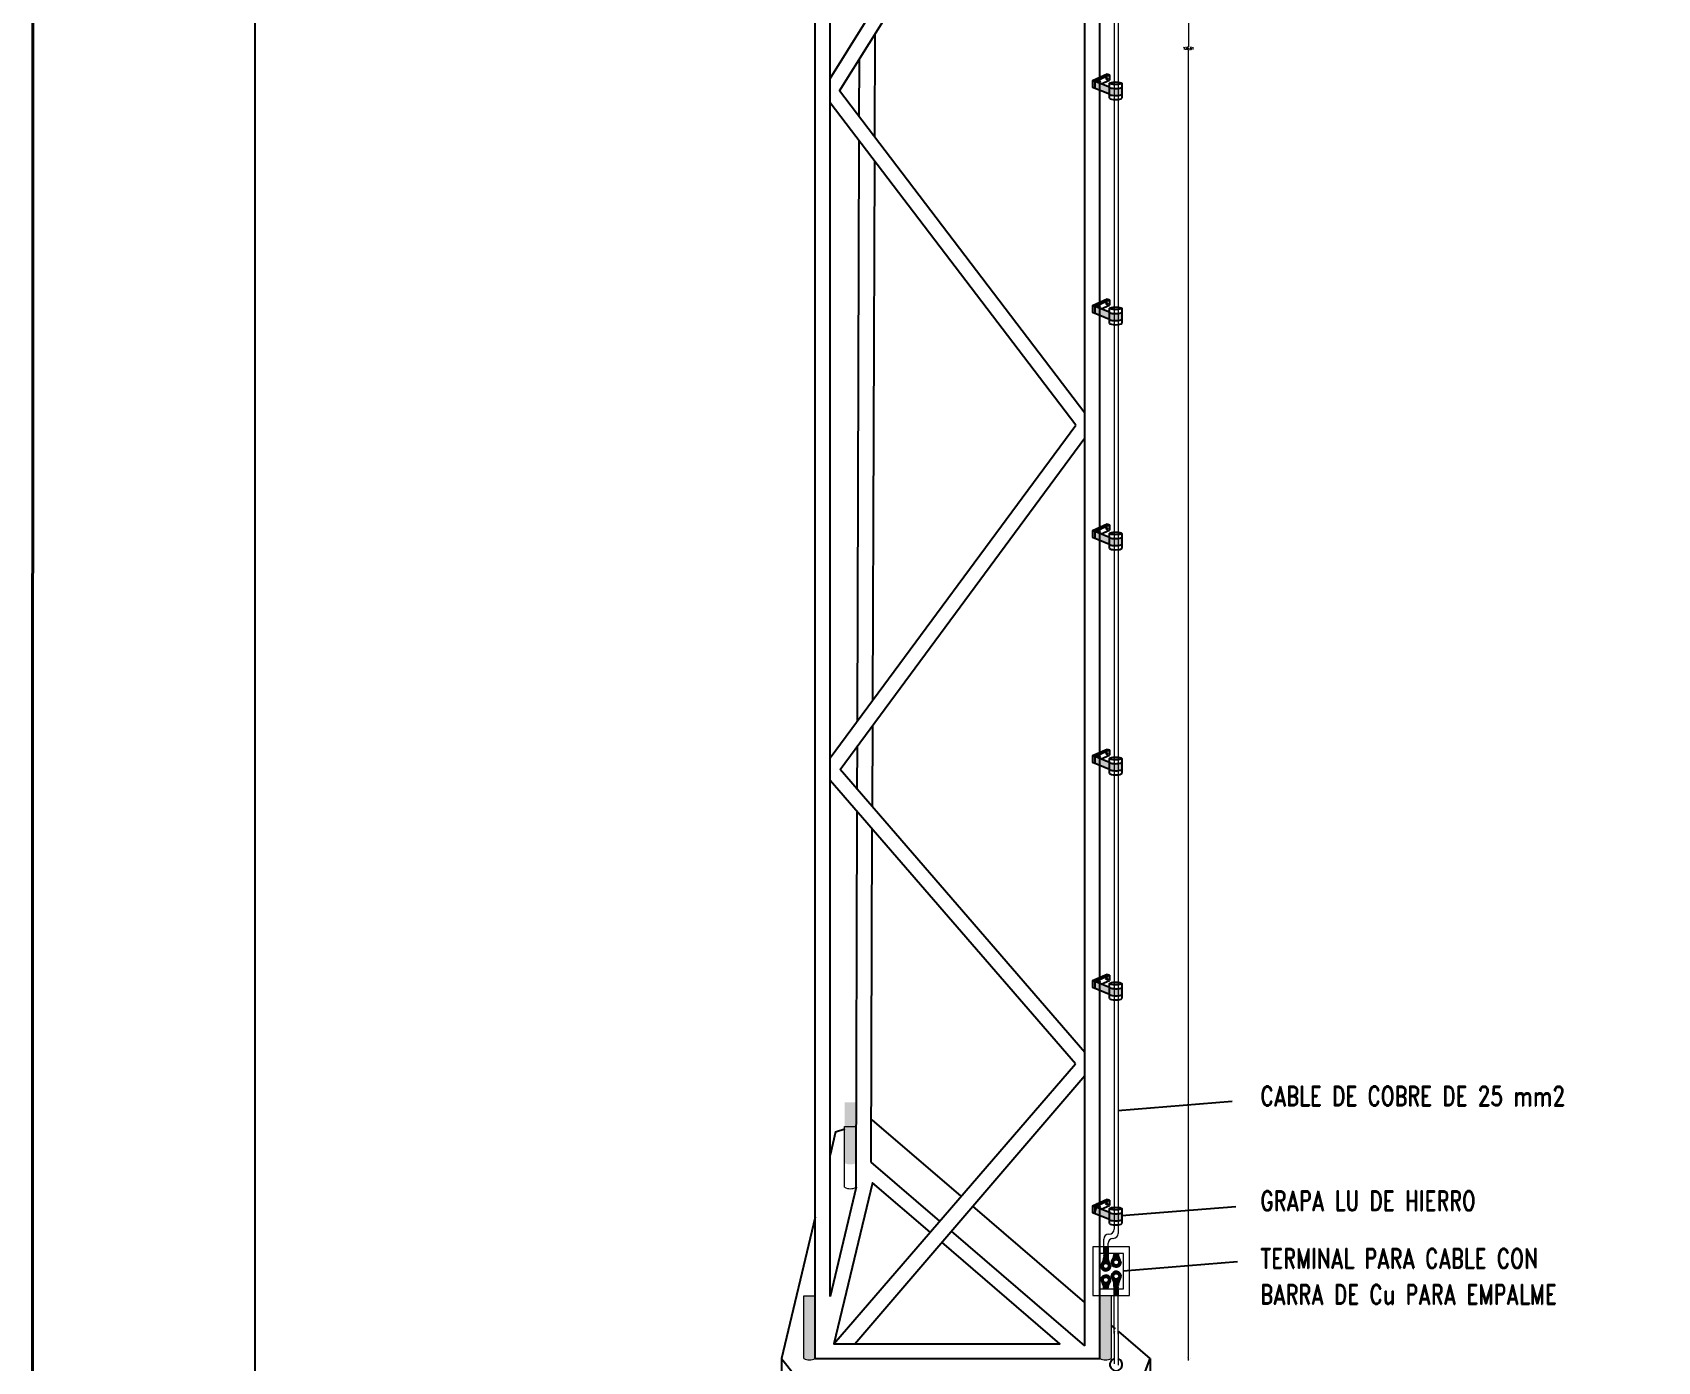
# Model space of a CAD drawing. Header units: inches. Extents: x 1693 to 10990, y 1878 to 5055.
# Drawn here: x 10017.3 to 10101.4, y 4431.2 to 4500 of the extents above; entities that cross this region are included whole.
import ezdxf

# ---------------------------------------------------------------- set-up
doc = ezdxf.new("R2010")
doc.units = ezdxf.units.IN
doc.header["$PDMODE"] = 1
for name, color, linetype, lineweight in [('cable de cobre', 20, 'Continuous', 15), ('COTAS', 34, 'Continuous', 5), ('MUROS-05', 7, 'Continuous', 40)]:
    doc.layers.add(name, color=color, linetype=linetype, lineweight=lineweight)
for name, color, linetype in [('CAJA DE ACOMETIDA', 2, 'Continuous'), ('gancho de pared', 142, 'Continuous'), ('Mastil metalico', 144, 'Continuous'), ('P02', 2, 'Continuous')]:
    doc.layers.add(name, color=color, linetype=linetype)
doc.styles.add('COTA', font='swisse.ttf')
doc.styles.add('cotas', font='romans.shx')
doc.styles.add('STYLE2', font='romand.shx', dxfattribs={"width": 1.5})
doc.dimstyles.new('50', dxfattribs={"dimtxt": 0.13, "dimasz": 0.11, "dimexe": 0.11, "dimexo": 0.1, "dimgap": 0.05, "dimtad": 2, "dimtih": 1, "dimtoh": 1, "dimzin": 1, "dimdsep": 46, "dimtxsty": 'COTA', "dimblk": 'ARCHTICK', "dimcen": 2.5, "dimdle": 0.1, "dimclrd": 1, "dimclre": 1, "dimclrt": 2, "dimazin": 3, "dimtfac": 1, "dimtmove": 2, "dimatfit": 3, "dimfxl": 1, "dimarcsym": 0})
doc.dimstyles.new('COTA PLANTA', dxfattribs={"dimscale": 0, "dimtxt": 0.12, "dimasz": 0.1, "dimexe": 0.09, "dimexo": 0.05, "dimgap": 0.03, "dimtad": 0, "dimtih": 1, "dimtoh": 1, "dimzin": 1, "dimdsep": 46, "dimtxsty": 'cotas', "dimblk": 'ARCHTICK', "dimcen": 1, "dimdle": 0.1, "dimclrd": 256, "dimclre": 256, "dimclrt": 1, "dimaunit": 1, "dimadec": 3, "dimazin": 0, "dimtfac": 1, "dimtmove": 2, "dimatfit": 2, "dimldrblk": 'OPEN90', "dimfxl": 0.25, "dimfxlon": 1, "dimtolj": 1, "dimtzin": 0, "dimlwd": 9, "dimlwe": 9, "dimarcsym": 0})

# ---------------------------------------------------------------- blocks, each defined once
blk = doc.blocks.new('manija')
h = blk.add_hatch()
h.set_pattern_fill('AR-CONC', color=256)
h.paths.add_polyline_path([(1.14, 0.27), (0.86, 0.38), (-0.86, -0.38), (-0.58, -0.49)])
h.paths.add_polyline_path([(-0.58, -0.49), (-0.86, -0.38), (-0.86, -1.2), (-0.58, -1.31)])
edge = h.paths.add_edge_path()
edge.add_line((-0.58, -0.49), (-0.58, -1.31))
edge.add_line((-0.58, -1.31), (1.15, -2))
edge.add_ellipse((1.86, -1.99), major_axis=(0.71, 0), ratio=0.220728, start_angle=174.7406, end_angle=185.2594, ccw=False)
edge.add_line((1.15, -1.97), (1.15, -1.18))
edge.add_line((1.15, -1.18), (-0.58, -0.49))
edge = h.paths.add_edge_path()
edge.add_ellipse((1.86, -1.17), major_axis=(0.71, 0), ratio=0.220728, start_angle=185.2594, end_angle=359.8686, ccw=False)
edge.add_line((1.15, -1.18), (1.15, -1.97))
edge.add_line((1.15, -1.97), (1.15, -2))
edge.add_ellipse((1.86, -1.99), major_axis=(0.71, 0), ratio=0.220728, start_angle=185.2594, end_angle=359.8686)
edge.add_line((2.57, -1.99), (2.57, -1.17))
h.paths.add_polyline_path([(-0.15, -0.59, 1), (0.03, -0.59, 1)], flags=17)
h.paths.add_polyline_path([(0.93, -0.17, 1), (0.75, -0.17, 1)], flags=17)
edge = h.paths.add_edge_path()
edge.add_ellipse((1.86, -0.72), major_axis=(-0.0897, 0), ratio=0.478139, start_angle=0, end_angle=360)
h = blk.add_hatch()
h.set_pattern_fill('AR-CONC', color=256, scale=0.4)
h.paths.add_polyline_path([(1.14, 0.27), (0.86, 0.38), (-0.86, -0.38), (-0.58, -0.49)])
h.paths.add_polyline_path([(-0.58, -0.49), (-0.86, -0.38), (-0.86, -1.2), (-0.58, -1.31)])
edge = h.paths.add_edge_path()
edge.add_line((-0.58, -0.49), (-0.58, -1.31))
edge.add_line((-0.58, -1.31), (1.15, -2))
edge.add_ellipse((1.86, -1.99), major_axis=(0.71, 0), ratio=0.220728, start_angle=174.7406, end_angle=185.2594, ccw=False)
edge.add_line((1.15, -1.97), (1.15, -1.18))
edge.add_line((1.15, -1.18), (-0.58, -0.49))
edge = h.paths.add_edge_path()
edge.add_ellipse((1.86, -1.17), major_axis=(0.71, 0), ratio=0.220728, start_angle=185.2594, end_angle=359.8686, ccw=False)
edge.add_line((1.15, -1.18), (1.15, -1.97))
edge.add_line((1.15, -1.97), (1.15, -2))
edge.add_ellipse((1.86, -1.99), major_axis=(0.71, 0), ratio=0.220728, start_angle=185.2594, end_angle=359.8686)
edge.add_line((2.57, -1.99), (2.57, -1.17))
h.paths.add_polyline_path([(-0.15, -0.59, 1), (0.03, -0.59, 1)], flags=17)
h.paths.add_polyline_path([(0.75, -0.17, 1), (0.93, -0.17, 1)], flags=17)
edge = h.paths.add_edge_path()
edge.add_ellipse((1.86, -0.72), major_axis=(-0.0897, 0), ratio=0.478139, start_angle=0, end_angle=360)
h = blk.add_hatch()
h.set_pattern_fill('AR-CONC', color=256, scale=0.05)
h.paths.add_polyline_path([(-0.58, -0.49), (-0.86, -0.38), (-0.86, -1.2), (-0.58, -1.31)])
h.paths.add_polyline_path([(1.14, 0.27), (0.86, 0.38), (-0.86, -0.38), (-0.58, -0.49)])
h = blk.add_hatch()
h.set_pattern_fill('AR-CONC', color=256, scale=0.001)
h.paths.add_polyline_path([(-0.58, -0.49), (-0.86, -0.38), (-0.86, -1.2), (-0.58, -1.31)])
h.paths.add_polyline_path([(1.14, 0.27), (0.86, 0.38), (-0.86, -0.38), (-0.58, -0.49)])
edge = h.paths.add_edge_path()
edge.add_line((1.15, -1.18), (-0.58, -0.49))
edge.add_line((-0.58, -0.49), (-0.58, -1.31))
edge.add_line((-0.58, -1.31), (1.15, -2))
edge.add_ellipse((1.86, -1.99), major_axis=(0.71, 0), ratio=0.220728, start_angle=174.7406, end_angle=185.2594, ccw=False)
edge.add_line((1.15, -1.97), (1.15, -1.18))
edge = h.paths.add_edge_path()
edge.add_ellipse((1.86, -1.17), major_axis=(0.71, 0), ratio=0.220728, start_angle=185.2594, end_angle=359.8686, ccw=False)
edge.add_line((1.15, -1.18), (1.15, -1.97))
edge.add_line((1.15, -1.97), (1.15, -2))
edge.add_ellipse((1.86, -1.99), major_axis=(0.71, 0), ratio=0.220728, start_angle=185.2594, end_angle=359.8686)
edge.add_line((2.57, -1.99), (2.57, -1.17))
h.paths.add_polyline_path([(-0.15, -0.59, 1), (0.03, -0.59, 1)], flags=17)
h.paths.add_polyline_path([(0.93, -0.17, 1), (0.75, -0.17, 1)], flags=17)
edge = h.paths.add_edge_path()
edge.add_line((2.57, -0.72), (2.57, -0.72))
edge.add_ellipse((1.86, -0.72), major_axis=(0.71, 0), ratio=0.220728, start_angle=0.1314, end_angle=5.2594)
edge.add_ellipse((1.86, -0.72), major_axis=(0.71, 0), ratio=0.220728, start_angle=5.2594, end_angle=174.7406)
edge.add_line((1.15, -0.71), (1.15, -0.74))
edge.add_ellipse((1.86, -0.72), major_axis=(0.71, 0), ratio=0.220728, start_angle=185.2594, end_angle=359.8686)
edge = h.paths.add_edge_path(flags=16)
edge.add_ellipse((1.86, -0.72), major_axis=(-0.0897, 0), ratio=0.478139, start_angle=0, end_angle=360)
at = {"layer": 'gancho de pared'}
h = blk.add_hatch(dxfattribs=at)
h.set_pattern_fill('AR-CONC', color=256)
h.set_pattern_definition([(50, (-2554.07, -2321.43), (182.1847, -15.939), [19.05, -209.55]), (355, (-2554.07, -2321.43), (-35.243, 191.057), [15.24, -167.641]), (100.4514, (-2538.9, -2322.76), (146.941, 175.118), [16.19, -178.09]), (46.184, (-2554.07, -2270.63), (271.079, -42.042), [28.575, -314.325]), (96.636, (-2531.48, -2274.14), (237.404, 247.426), [24.285, -267.136]), (351.184, (-2554.07, -2270.63), (237.404, 247.426), [22.86, -251.46]), (21, (-2528.67, -2283.33), (151.6144, -102.265), [19.05, -209.55]), (326, (-2528.67, -2283.33), (61.802, 184.188), [15.24, -167.64]), (71.4514, (-2516.04, -2291.86), (213.416, 81.923), [16.19, -178.09]), (37.5, (-2554.074, -2321.434), (3.0886, 84.555), [0, -165.608, 0, -170.18, 0, -168.275]), (7.5, (-2554.07, -2321.43), (66.8197, 100.1806), [0, -97.028, 0, -161.798, 0, -64.135]), (327.5, (-2610.716, -2321.434), (135.5906, -5.7287), [0, -63.5, 0, -198.12, 0, -262.89]), (317.5, (-2636.12, -2321.43), (148.129, 25.4265), [0, -82.55, 0, -131.572, 0, -186.69])])
h.paths.add_polyline_path([(1.14, 0.27), (0.86, 0.38), (-0.86, -0.38), (-0.58, -0.49)])
h.paths.add_polyline_path([(-0.58, -0.49), (-0.86, -0.38), (-0.86, -1.2), (-0.58, -1.31)])
edge = h.paths.add_edge_path()
edge.add_ellipse((1.86, -1.17), major_axis=(0.71, 0), ratio=0.220728, start_angle=185.2594, end_angle=359.8686, ccw=False)
edge.add_line((1.15, -1.18), (1.15, -2))
edge.add_ellipse((1.86, -1.99), major_axis=(0.71, 0), ratio=0.220728, start_angle=185.2594, end_angle=359.8686)
edge.add_line((2.57, -1.99), (2.57, -1.17))
edge = h.paths.add_edge_path()
edge.add_line((1.15, -1.18), (-0.58, -0.49))
edge.add_line((-0.58, -0.49), (-0.58, -1.31))
edge.add_line((-0.58, -1.31), (1.15, -2))
edge.add_ellipse((1.86, -1.99), major_axis=(0.71, 0), ratio=0.220728, start_angle=174.7406, end_angle=185.2594, ccw=False)
edge.add_line((1.15, -1.97), (1.15, -1.18))
edge = h.paths.add_edge_path()
edge.add_ellipse((1.86, -0.72), major_axis=(-0.0897, 0), ratio=0.478139, start_angle=0, end_angle=360)
h.paths.add_polyline_path([(0.75, -0.17, 1), (0.93, -0.17, 1)], flags=17)
h.paths.add_polyline_path([(-0.15, -0.59, 1), (0.03, -0.59, 1)], flags=17)
at = {"layer": 'gancho de pared', "color": 1}
for p, q in [((-0.86, -0.38), (0.86, 0.38)), ((-0.58, -0.49), (1.14, 0.27)), ((0.86, 0.38), (1.14, 0.27)), ((1.14, 0.27), (1.14, -0.35)), ((1.15, -1.18), (-0.86, -0.38)), ((-0.86, -0.38), (-0.86, -1.2)), ((1.15, -2), (-0.86, -1.2)), ((-0.58, -0.49), (-0.58, -1.31)), ((0.16, -0.78), (1.14, -0.35))]:
    blk.add_line(p, q, dxfattribs=at)
at = {"layer": 'gancho de pared'}
for points in [[(1.15, -2.47), (1.15, -0.71)], [(2.57, -0.71), (2.57, -0.71), (2.57, -2.47)]]:
    blk.add_lwpolyline(points, dxfattribs=at)
for centre in [(-0.06, -0.59), (0.84, -0.17)]:
    blk.add_circle(centre, 0.0926, dxfattribs=at)
at = {"layer": 'gancho de pared', "color": 1}
for centre in [(1.86, -1.17), (1.86, -1.99)]:
    blk.add_ellipse(centre, major_axis=(0.71, 0), ratio=0.220728, start_param=3.049798, end_param=6.285479, dxfattribs=at)
at = {"layer": 'gancho de pared'}
blk.add_ellipse((1.86, -0.72), major_axis=(0.71, 0), ratio=0.220728, dxfattribs=at)
blk.add_ellipse((1.86, -2.47), major_axis=(0.71, 0), ratio=0.220729, start_param=3.141593, end_param=6.283185, dxfattribs=at)
blk = doc.blocks.new('_ArchTick')
at = {"color": 0, "linetype": 'ByBlock', "const_width": 0.15}
blk.add_lwpolyline([(-0.5, -0.5), (0.5, 0.5)], dxfattribs=at)
blk = doc.blocks.new('*D652')
at = {"layer": 'CAJA DE ACOMETIDA', "lineweight": 9, "transparency": 16777216}
for p, q in [((10077.168, 4567.117), (10077.168, 4499.301)), ((10077.258, 4567.017), (10077.258, 4567.017)), ((10077.168, 4431.305), (10077.168, 4499.121)), ((10077.258, 4431.405), (10077.258, 4431.405))]:
    blk.add_line(p, q, dxfattribs=at)
at = {"layer": 'Defpoints', "color": 0, "transparency": 16777216}
for p in [(10072.577, 4567.017, -19818.046), (10072.577, 4431.405, -19818.046), (10077.168, 4431.405)]:
    blk.add_point(p, dxfattribs=at)
at = {"layer": 'CAJA DE ACOMETIDA', "lineweight": 9, "transparency": 16777216, "xscale": 0.1, "yscale": 0.1, "zscale": 0.1}
for p, rotation in [((10077.168, 4567.017), 90), ((10077.168, 4431.405), 270)]:
    blk.add_blockref('_ArchTick', p, dxfattribs=dict(at, rotation=rotation))
at = {"layer": 'CAJA DE ACOMETIDA', "color": 1, "transparency": 16777216, "insert": (10077.168, 4499.211), "char_height": 0.12, "attachment_point": 5, "style": 'cotas'}
blk.add_mtext('\\A1;135.61', dxfattribs=at)
blk = doc.blocks.new('_Open90')
at = {"color": 0, "lineweight": -2}
for p, q in [((0, 0), (-1, 0)), ((-0.5, 0.5), (0, 0)), ((0, 0), (-0.5, -0.5))]:
    blk.add_line(p, q, dxfattribs=at)

msp = doc.modelspace()

# ---------------------------------------------------------------- hatches: boundary and pattern name
at = {"layer": 'cable de cobre', "true_color": 0xcd2027}
h = msp.add_hatch(color=242, dxfattribs=at)
h.dxf.hatch_style = 1
edge = h.paths.add_edge_path()
edge.add_line((10057.847, 4434.368), (10057.847, 4434.645))
edge.add_line((10057.847, 4434.645), (10057.252, 4434.645))
edge.add_line((10057.252, 4434.645), (10057.252, 4434.3))
edge.add_line((10057.252, 4434.3), (10057.252, 4431.402))
edge.add_arc((10057.549, 4431.965), 0.637, 242.15507, 297.84493)
edge.add_line((10057.847, 4431.402), (10057.847, 4434.368))
edge = h.paths.add_edge_path()
edge.add_line((10059.966, 4444.561), (10059.966, 4444.67))
edge.add_line((10059.966, 4444.67), (10059.371, 4444.67))
edge.add_line((10059.371, 4444.67), (10059.371, 4444.557))
edge.add_line((10059.371, 4444.557), (10059.371, 4441.52))
edge.add_arc((10059.669, 4442.083), 0.637, 242.15507, 297.84493)
edge.add_line((10059.966, 4441.52), (10059.966, 4444.561))
at = {"layer": 'cable de cobre', "true_color": 0xf1eb1f}
h = msp.add_hatch(color=2, dxfattribs=at)
h.dxf.hatch_style = 1
h.paths.add_polyline_path([(10073.009, 4436.837), (10073.009, 4437.186), (10072.789, 4437.186), (10072.788, 4436.837)])
h = msp.add_hatch(dxfattribs=at)
h.set_pattern_fill('ANGLE', color=2, scale=0.004251, angle=134.92915)
h.set_pattern_definition([(134.92915102, (39637.386253, 3090.630736), (-0.02102311075, -0.020971182765), [0.02159597994, -0.008098492478]), (224.92915102, (39637.386253, 3090.630736), (0.020971182765, -0.02102311075), [0.02159597994, -0.008098492478])])
h.paths.add_polyline_path([(10072.752, 4436.498), (10072.637, 4436.234, 0.073112), (10072.634, 4436.222, 0.965466), (10073.154, 4436.141, 0.1331), (10073.152, 4436.163), (10073.038, 4436.487, -0.079051), (10073.014, 4436.618), (10073.009, 4436.837), (10072.788, 4436.837), (10072.788, 4436.668, -0.10299)])
h.paths.add_polyline_path([(10073.023, 4436.191, -1), (10072.768, 4436.191, -1)], flags=16)
h = msp.add_hatch(dxfattribs=at)
h.set_pattern_fill('ANGLE', color=2, scale=0.004251, angle=494.92915)
h.set_pattern_definition([(134.92915102, (39637.918363, 3090.822504), (-0.02102311075, -0.020971182765), [0.02159597994, -0.008098492478]), (224.92915102, (39637.918363, 3090.822504), (0.020971182765, -0.02102311075), [0.02159597994, -0.008098492478])])
edge = h.paths.add_edge_path()
edge.add_line((10073.284, 4436.69), (10073.169, 4436.426))
edge.add_arc((10073.208, 4436.409), 0.0425, 516.38028, 533.10667)
edge.add_arc((10073.427, 4436.383), 0.263, 533.10718, 709.08074)
edge.add_arc((10073.644, 4436.341), 0.0425, 349.08095, 379.40704)
edge.add_line((10073.684, 4436.355), (10073.571, 4436.678))
edge.add_arc((10073.971, 4436.82), 0.425, 181.32757, 199.40704, ccw=False)
edge.add_line((10073.546, 4436.81), (10073.541, 4436.838))
edge.add_line((10073.541, 4436.838), (10073.32, 4436.838))
edge.add_line((10073.32, 4436.838), (10073.32, 4436.838))
edge.add_arc((10072.876, 4436.866), 0.445, 336.62612, 356.31276, ccw=False)
edge = h.paths.add_edge_path(flags=16)
edge.add_arc((10073.427, 4436.383), 0.128, 180, 540)
h = msp.add_hatch(dxfattribs=at)
h.set_pattern_fill('ANGLE', color=2, scale=0.004251, angle=314.92915)
h.set_pattern_definition([(314.92915102, (-19491.59559, 5781.029564), (0.02102311075, 0.020971182765), [0.02159597994, -0.008098492478]), (44.92915102, (-19491.59559, 5781.029564), (-0.020971182765, 0.02102311075), [0.02159597994, -0.008098492478])])
edge = h.paths.add_edge_path()
edge.add_line((10073.038, 4435.162), (10073.154, 4435.426))
edge.add_arc((10073.115, 4435.443), 0.0425, 336.38028, 353.10667)
edge.add_arc((10072.895, 4435.469), 0.263, 353.10718, 529.08074)
edge.add_arc((10072.678, 4435.511), 0.0425, 169.08095, 199.40704)
edge.add_line((10072.638, 4435.497), (10072.752, 4435.174))
edge.add_arc((10072.351, 4435.033), 0.425, 1.32757, 19.40704, ccw=False)
edge.add_line((10072.776, 4435.042), (10072.781, 4435.014))
edge.add_line((10072.781, 4435.014), (10073.002, 4435.014))
edge.add_line((10073.002, 4435.014), (10073.003, 4435.014))
edge.add_arc((10073.447, 4434.986), 0.445, 156.62612, 176.31276, ccw=False)
edge = h.paths.add_edge_path(flags=16)
edge.add_arc((10072.895, 4435.469), 0.128, 0, 360)
h = msp.add_hatch(dxfattribs=at)
h.set_pattern_fill('ANGLE', color=2, scale=0.004251, angle=314.92915)
h.set_pattern_definition([(314.92915102, (-19491.057938, 5781.221332), (0.02102311075, 0.020971182765), [0.02159597994, -0.008098492478]), (44.92915102, (-19491.057938, 5781.221332), (-0.020971182765, 0.02102311075), [0.02159597994, -0.008098492478])])
h.paths.add_polyline_path([(10073.576, 4435.354), (10073.691, 4435.618, 0.073112), (10073.694, 4435.63, 0.965466), (10073.174, 4435.711, 0.1331), (10073.176, 4435.689), (10073.29, 4435.366, -0.079051), (10073.314, 4435.234), (10073.319, 4435.015), (10073.54, 4435.015), (10073.54, 4435.185, -0.10299)])
h.paths.add_polyline_path([(10073.305, 4435.661, -1), (10073.561, 4435.661, -1)], flags=16)
at = {"layer": 'cable de cobre', "true_color": 0xcd2027}
h = msp.add_hatch(color=242, dxfattribs=at)
h.dxf.hatch_style = 1
edge = h.paths.add_edge_path()
edge.add_line((10073.172, 4434.666), (10072.577, 4434.666))
edge.add_line((10072.577, 4434.666), (10072.577, 4434.806))
edge.add_line((10072.577, 4434.806), (10072.577, 4431.405))
edge.add_arc((10072.875, 4431.968), 0.637, 242.15507, 297.84493)
edge.add_line((10073.172, 4431.405), (10073.172, 4434.666))
at = {"layer": 'cable de cobre', "true_color": 0xf1eb1f}
h = msp.add_hatch(color=2, dxfattribs=at)
h.dxf.hatch_style = 1
h.paths.add_polyline_path([(10073.319, 4435.015), (10073.319, 4434.666), (10073.54, 4434.666), (10073.54, 4435.015)])

# ---------------------------------------------------------------- linework, layer by layer
at = {"layer": 'cable de cobre'}
for p, q in [((10073.319, 4566.949), (10073.319, 4438.092)), ((10073.535, 4566.952), (10073.535, 4437.876)), ((10072.789, 4437.186), (10072.789, 4437.581)), ((10073.009, 4437.186), (10073.009, 4437.365)), ((10073.044, 4437.836), (10073.064, 4437.836)), ((10073.264, 4437.62), (10073.28, 4437.62)), ((10073.319, 4434.666), (10073.54, 4434.666)), ((10073.319, 4432.692), (10073.319, 4434.666)), ((10073.535, 4432.669), (10073.535, 4434.666)), ((10073.319, 4432.692), (10073.319, 4431.13)), ((10073.535, 4432.669), (10073.535, 4431.05))]:
    msp.add_line(p, q, dxfattribs=at)
at = {"layer": 'cable de cobre', "color": 12}
for p, q in [((10059.371, 4440.266), (10059.371, 4443.416)), ((10059.371, 4443.416), (10059.966, 4443.416)), ((10059.966, 4443.416), (10059.966, 4440.266)), ((10057.255, 4431.405), (10057.255, 4434.648)), ((10057.255, 4434.648), (10057.851, 4434.648)), ((10057.851, 4434.648), (10057.851, 4431.405)), ((10072.577, 4434.666), (10073.172, 4434.666)), ((10072.577, 4431.405), (10072.577, 4434.666)), ((10073.172, 4434.666), (10073.172, 4431.405))]:
    msp.add_line(p, q, dxfattribs=at)
at = {"layer": 'cable de cobre', "color": 4}
for p, q in [((10072.788, 4436.837), (10072.789, 4437.186)), ((10073.009, 4437.186), (10073.009, 4436.837)), ((10072.752, 4436.498), (10072.637, 4436.234)), ((10073.009, 4436.837), (10072.788, 4436.837)), ((10072.788, 4436.837), (10072.788, 4436.668)), ((10073.009, 4436.837), (10073.014, 4436.618)), ((10073.038, 4436.487), (10073.152, 4436.163)), ((10073.284, 4436.69), (10073.169, 4436.426)), ((10073.546, 4436.837), (10073.32, 4436.838)), ((10073.546, 4436.837), (10073.546, 4436.81)), ((10073.571, 4436.678), (10073.684, 4436.355)), ((10072.752, 4435.174), (10072.638, 4435.497)), ((10073.038, 4435.162), (10073.154, 4435.426)), ((10073.29, 4435.366), (10073.176, 4435.689)), ((10073.576, 4435.354), (10073.691, 4435.618)), ((10072.777, 4435.015), (10072.776, 4435.042)), ((10072.777, 4435.015), (10073.002, 4435.014)), ((10073.319, 4435.015), (10073.314, 4435.234)), ((10073.319, 4435.015), (10073.54, 4435.015)), ((10073.319, 4434.666), (10073.319, 4435.015)), ((10073.54, 4435.015), (10073.54, 4435.185)), ((10073.54, 4435.015), (10073.54, 4434.666))]:
    msp.add_line(p, q, dxfattribs=at)
at = {"layer": 'cable de cobre'}
for points in [[(10072.222, 4434.666), (10074.115, 4434.666), (10074.115, 4437.187), (10072.222, 4437.187)], [(10072.577, 4435.015), (10073.8, 4435.015), (10073.8, 4436.837), (10072.577, 4436.837)]]:
    msp.add_lwpolyline(points, close=True, dxfattribs=at)
at = {"layer": 'cable de cobre', "color": 4}
for centre in [(10072.895, 4436.191), (10073.427, 4436.383), (10072.895, 4435.469), (10073.433, 4435.661)]:
    msp.add_circle(centre, 0.128, dxfattribs=at)
at = {"layer": 'cable de cobre', "color": 12}
for centre in [(10059.669, 4440.829), (10057.553, 4431.968), (10072.875, 4431.968)]:
    msp.add_arc(centre, 0.637, 242.15507, 297.84493, dxfattribs=at)
at = {"layer": 'cable de cobre'}
for centre, radius, start, end in [((10073.064, 4438.092), 0.255, 270, 0), ((10073.28, 4437.876), 0.255, 270, 0), ((10073.044, 4437.581), 0.255, 90, 180), ((10073.264, 4437.365), 0.255, 90, 180), ((10073.659, 4432.692), 0.34, 159.59711, 180), ((10073.875, 4432.669), 0.34, 159.70921, 180)]:
    msp.add_arc(centre, radius, start, end, dxfattribs=at)
at = {"layer": 'cable de cobre', "color": 4}
for centre, radius, start, end in [((10072.895, 4436.191), 0.263, 173.10697, 349.08095), ((10072.676, 4436.217), 0.0425, 156.3806, 173.10697), ((10072.363, 4436.668), 0.425, 336.3806, 359.9013), ((10073.439, 4436.628), 0.425, 181.32757, 199.40704), ((10073.427, 4436.383), 0.263, 173.10697, 349.08095), ((10073.208, 4436.409), 0.0425, 156.3806, 173.10697), ((10072.874, 4436.867), 0.447, 336.66577, 356.27311), ((10073.971, 4436.82), 0.425, 181.32757, 199.40704), ((10073.644, 4436.341), 0.0425, 349.08095, 19.40704), ((10072.678, 4435.511), 0.0425, 169.08095, 199.40704), ((10072.895, 4435.469), 0.263, 353.10697, 169.08095), ((10073.057, 4436.149), 0.0425, 349.08095, 19.40704), ((10073.059, 4435.443), 0.0425, 336.3806, 353.10697), ((10073.433, 4435.661), 0.263, 353.10697, 169.08095), ((10073.216, 4435.703), 0.0425, 169.08095, 199.40704), ((10072.889, 4435.224), 0.425, 1.32757, 19.40704), ((10073.966, 4435.184), 0.425, 156.3806, 179.9013), ((10073.652, 4435.635), 0.0425, 336.3806, 353.10697), ((10072.351, 4435.033), 0.425, 1.32757, 19.40704), ((10073.449, 4434.985), 0.447, 156.66577, 176.27311)]:
    msp.add_arc(centre, radius, start, end, dxfattribs=at)
at = {"layer": 'Mastil metalico'}
for p, q in [((10057.851, 4431.405), (10057.851, 4567.017)), ((10058.616, 4434.61), (10058.616, 4567.017)), ((10071.812, 4432.062), (10071.812, 4567.017)), ((10072.577, 4431.405), (10072.577, 4567.017)), ((10058.616, 4497.658), (10071.384, 4518.101)), ((10059.109, 4497.011), (10071.812, 4517.342)), ((10060.936, 4494.614), (10060.956, 4499.967)), ((10060.133, 4495.668), (10060.142, 4498.664)), ((10071.812, 4480.342), (10059.109, 4497.011)), ((10071.348, 4479.714), (10058.616, 4496.397)), ((10060.039, 4464.414), (10060.129, 4494.415)), ((10060.829, 4465.484), (10060.931, 4493.363)), ((10058.616, 4462.489), (10071.348, 4479.714)), ((10059.133, 4461.891), (10071.812, 4479.054)), ((10060.809, 4459.954), (10060.824, 4464.181)), ((10060.028, 4460.856), (10060.035, 4463.112)), ((10071.812, 4447.234), (10059.133, 4461.891)), ((10071.317, 4446.661), (10058.616, 4461.32)), ((10059.966, 4440.266), (10060.025, 4459.694)), ((10060.741, 4441.566), (10060.805, 4458.794)), ((10058.82, 4432.17), (10071.317, 4446.661)), ((10059.894, 4432.17), (10071.812, 4446.059)), ((10060.749, 4443.74), (10060.8, 4443.757)), ((10058.905, 4443.142), (10059.375, 4443.295)), ((10059.966, 4442.231), (10059.972, 4442.232)), ((10056.102, 4431.405), (10057.444, 4429.704)), ((10056.102, 4431.405), (10056.102, 4429.977)), ((10074.558, 4429.704), (10075.188, 4431.405)), ((10075.188, 4431.405), (10075.188, 4430.011))]:
    msp.add_line(p, q, dxfattribs=at)
for points in [[(10065.404, 4439.804), (10060.8, 4443.757)], [(10058.905, 4443.142), (10058.616, 4441.931)], [(10064.293, 4438.516), (10060.741, 4441.566)], [(10063.794, 4437.937), (10060.809, 4440.499), (10058.82, 4432.17), (10070.511, 4432.17), (10064.398, 4437.418)], [(10059.966, 4440.266), (10058.616, 4434.61)], [(10057.851, 4438.727), (10056.102, 4431.405)], [(10071.812, 4434.303), (10066.003, 4439.29)], [(10071.812, 4432.062), (10064.896, 4437.999)], [(10073.391, 4432.947), (10073.172, 4433.135)], [(10075.188, 4431.405), (10073.562, 4432.801)], [(10057.851, 4431.405), (10072.577, 4431.405)]]:
    msp.add_lwpolyline(points, dxfattribs=at)
msp.add_arc((10073.427, 4431.09), 0.324, 109.47122, 70.52878, dxfattribs=at)
at = {"layer": 'MUROS-05', "color": 4}
msp.add_lwpolyline([(10353.265, 4328.708), (10017.335, 4328.713), (10017.354, 4615.387), (10353.265, 4615.389)], close=True, dxfattribs=at)
at = {"layer": 'P02', "color": 4}
msp.add_lwpolyline([(10028.868, 4594.474), (10219.594, 4594.474), (10219.594, 4341.802), (10028.868, 4341.802)], close=True, dxfattribs=at)

# ---------------------------------------------------------------- block references
at = {"layer": 'gancho de pared', "xscale": 0.443610096552907, "yscale": 0.443610096552907, "zscale": 0.443610096552907}
for p in [(10072.577, 4497.727), (10072.577, 4486.078), (10072.577, 4474.429), (10072.577, 4462.78), (10072.577, 4451.131)]:
    msp.add_blockref('manija', p, dxfattribs=at)
at = {"layer": 'gancho de pared', "color": 18, "true_color": 0x000000, "xscale": 0.443610096552907, "yscale": 0.443610096552907, "zscale": 0.443610096552907}
msp.add_blockref('manija', (10072.577, 4439.482), dxfattribs=at)

# ---------------------------------------------------------------- texts
at = {"layer": 'COTAS', "style": 'STYLE2', "width": 0.75}
for s, p in [('CABLE DE COBRE DE 25 mm2', (10080.893, 4444.478)), ('GRAPA LU DE HIERRO', (10080.893, 4439.055)), ('TERMINAL PARA CABLE CON', (10080.893, 4436.071)), ('BARRA DE Cu PARA EMPALME ', (10080.893, 4434.21))]:
    msp.add_text(s, height=1.02028, dxfattribs=at).set_placement(p)

# ---------------------------------------------------------------- dimensions: what is measured, and where the dimension line sits
at = {"layer": 'CAJA DE ACOMETIDA', "color": 1}
dim = msp.add_linear_dim(base=(10077.168, 4431.405, 19818.046), p1=(10072.577, 4567.017), p2=(10072.577, 4431.405), angle=90, dimstyle='COTA PLANTA', override={"dimscale": 1}, dxfattribs=at)
dim.commit()
dim.dimension.update_dxf_attribs({"geometry": '*D652', "text_midpoint": (10077.168, 4499.211, 19818.046)})

# ---------------------------------------------------------------- leaders
for points in [[(10073.52, 4444.244), (10079.441, 4444.721)], [(10073.701, 4438.798), (10079.622, 4439.275)], [(10073.783, 4435.942), (10079.704, 4436.419)]]:
    msp.add_leader(points, dimstyle='50', override={"dimasz": 0.08, "dimgap": 0.05, "dimtad": 0})

doc.saveas('drawing.dxf')
